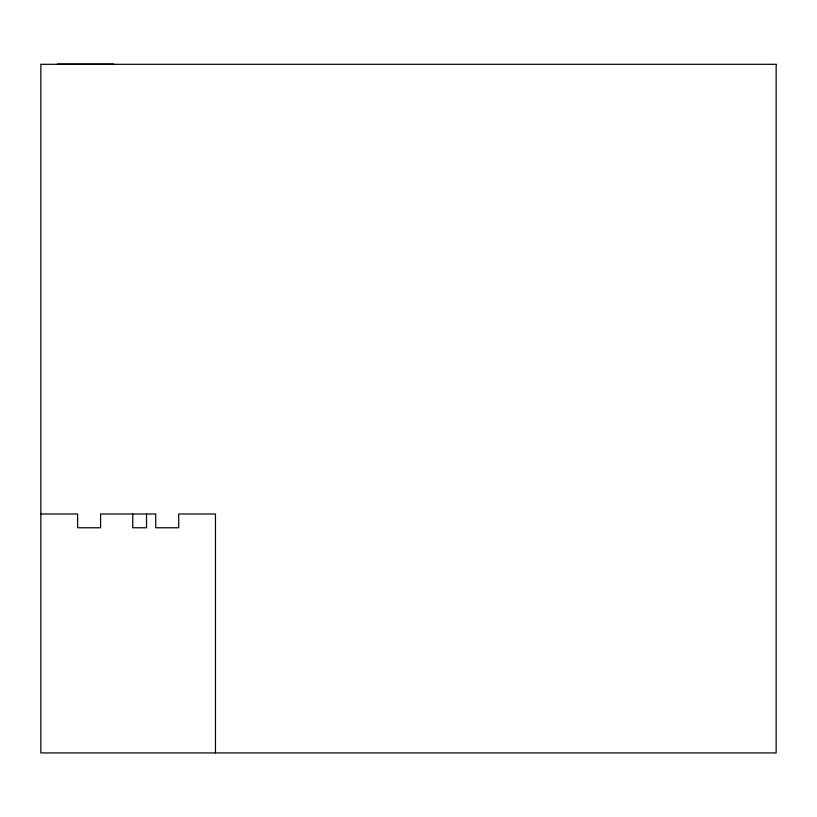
<?xml version="1.0" encoding="UTF-8"?>
<svg xmlns="http://www.w3.org/2000/svg" width="817" height="817" viewBox="0 0 817 817"><rect width="100%" height="100%" fill="white"/><g stroke="black" fill="none" stroke-linecap="round" stroke-linejoin="round"><path stroke-width="1.23" d="M57.384 64.073L113.665 64.073M40.85 513.985L77.615 513.985L77.615 527.762L100.583 527.762L100.583 513.985L155.73 513.985L155.73 527.762L178.698 527.762L178.698 513.985L215.463 513.985L215.463 752.927M146.539 513.985L146.539 527.762L132.752 527.762L132.752 513.985M776.15 64.308L40.85 64.308L40.85 752.927L776.15 752.927L776.15 64.308"/></g></svg>
